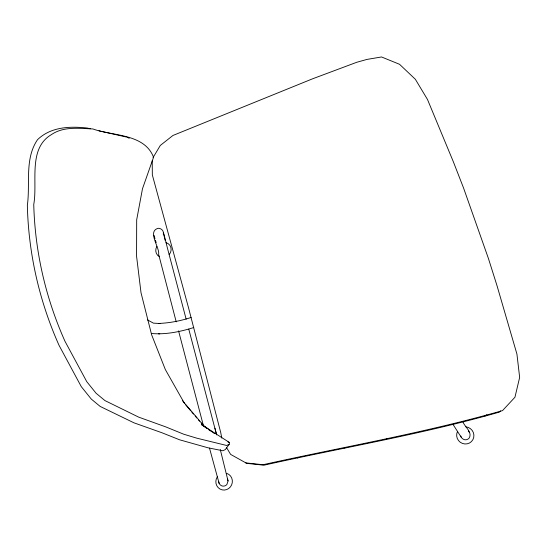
<?xml version="1.0" encoding="UTF-8"?>
<svg xmlns="http://www.w3.org/2000/svg" width="547" height="547" viewBox="0 0 547 547"><rect width="100%" height="100%" fill="white"/><g stroke="black" fill="none" stroke-linecap="round" stroke-linejoin="round"><path stroke-width="0.82" d="M220.27 449.518L228.051 480.957L226.909 484.471A4.738 4.636 -61.6 0 1 221.87 485.907L220.277 484.957L219.169 483.493L209.501 448.13M163.266 234.13L163.437 232.865L165.098 240.324M90.31 128.771L87.158 128.025C69.845 126.125 50.789 126.822 37.531 139.676C24.403 158.828 30.393 183.71 27.35 205.364A412.233 385.423 0.7 0 0 59.035 345.328L81.277 386.64L91.281 399.071L100.149 406.421L133.919 422.804L162.062 432.8L179.621 439.809L207.901 447.767L222.786 450.762L225.364 449.559L229.179 444.308L229.521 442.537L201.467 424.602L206.937 428.492M153.051 157.604L160.312 145.434L172.948 135.465L312.576 78.809L356.74 62.29L366.934 59.425L381.532 56.963L399.529 64.286L415.358 79.281L427.487 99.479L453.292 161.632L463.569 188.031L488.416 258.457L496.977 285.575L516.929 354.08L519.65 377.403L514.953 397.238L502.508 410.619C423.747 433.128 342.873 446.981 262.984 464.724L245.692 462.878M500.573 410.872L499.473 412.076C422.052 434.291 342.449 447.61 263.921 465.203L246.724 463.357L230.643 454.413L226.431 447.391M484.916 416.028L486.857 414.79M229.179 444.308L226.629 445.47L196.667 438.133L183.621 434.174L165.782 426.899L138.637 417.115L104.928 400.582L96.067 393.225L86.775 381.676L65.004 341.335A404.465 377.95 1.6 0 1 33.75 204.428C37.866 182.288 27.692 148.675 51.336 134.651C63.637 126.234 78.836 128.374 92.846 128.948C112.976 136.196 144.429 133.516 153.55 157.256L142.48 188.756L136.688 219.778L136.572 256.242L141.01 292.72L151.635 334.812L165.338 369.546L184.633 403.652M191.135 317.465C180.619 320.904 169.645 323.01 158.582 323.462L159.95 323.516L153.427 323.133L147.512 319.94M193.761 327.544C180.195 331.749 165.912 334.75 151.649 333.506M158.418 333.82L159.786 333.889M102.973 131.738L126.207 136.996M98.986 130.829L102.139 131.574M227.976 441.942L229.521 442.537M127.034 137.201L129.215 138.261M297.083 457.511L297.835 458.024M208.988 429.949L210.356 430.92M214.533 433.634L203.689 425.607L182.486 400.712M185.741 404.951L190.718 410.797M191.826 412.096L193.488 414.045M195.149 415.993L196.804 417.942M198.465 419.891L199.573 421.19M201.234 423.139L202.342 424.438M452.943 424.315L461.21 437.224L462.441 438.673L464.129 439.597A4.82 4.738 47.1 0 0 469.203 438.003C472.731 432.007 464.533 426.892 462.878 421.689M468.3 431.077L469.538 432.561M344.309 447.508L344.795 448.089M386.332 438.612L386.572 439.241M460.806 435.993L461.21 437.224M154.015 235.333L154.972 238.595M155.451 240.229L156.168 242.67M203.463 425.853L178.561 330.894M216.523 434.503L188.756 329.109M186.151 319.202L168.558 252.352C166.609 245.261 165.078 238.054 162.944 231.019C161.987 229.289 160.155 228.256 158.179 228.29C146.897 231.333 159.922 247.709 158.63 254.3L176.209 321.834M227.573 479.117L228.051 480.957M218.691 481.654L219.169 483.493M216.633 434.899L214.95 428.212M221.774 438.051L220.749 432.636L188.742 308.576L152.333 174.917L152.216 160.709M166.021 242.636A7.904 7.378 -38.1 0 1 169.173 254.628M159.485 256.687A7.904 7.378 -38.1 0 1 156.832 246.485M226.752 473.387A8.567 8.232 -71.3 0 1 231.641 484.861A8.567 8.232 -71.3 0 1 219.976 489.032A8.567 8.232 -71.3 0 1 217.398 476.724M465.9 426.865A8.731 8.492 38.6 0 1 473.736 437.374A8.731 8.492 38.6 0 1 462.434 443.432A8.731 8.492 38.6 0 1 457.565 431.33"/></g></svg>
